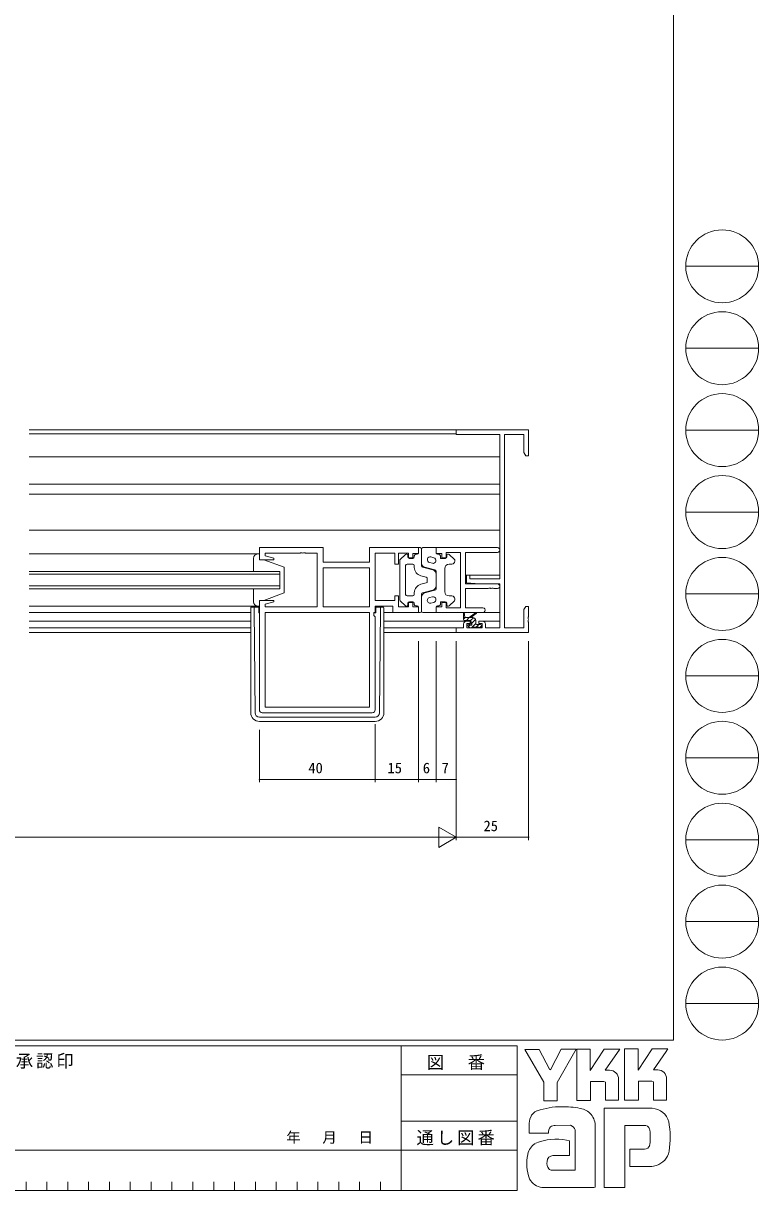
# Model space of a CAD drawing. Units: millimetres, scale not verified. Extents: x -594 to 539, y -420 to 386.
# Drawn here: x 285.4 to 539.5, y -420 to -17 of the extents above; entities that cross this region are included whole.
import ezdxf
from ezdxf.enums import TextEntityAlignment as Align

# ---------------------------------------------------------------- set-up
doc = ezdxf.new("R2010")
doc.units = ezdxf.units.MM
doc.header["$LTSCALE"] = 2
for name, color, linetype, lineweight in [('0-1_YKK_ZWAK', 7, 'Continuous', 9), ('0-3_YKK_11', 7, 'Continuous', 9), ('0-4_YKK_12', 2, 'Continuous', 9), ('0-5_YKK_13', 4, 'Continuous', 9), ('0-6_YKK_D', 6, 'Continuous', 9)]:
    doc.layers.add(name, color=color, linetype=linetype, lineweight=lineweight)
doc.styles.add('ＭＳ ゴシック', font='')
doc.styles.get('ＭＳ ゴシック').set_extended_font_data('MS Gothic')

msp = doc.modelspace()

# ---------------------------------------------------------------- linework, layer by layer
at = {"layer": '0-1_YKK_ZWAK'}
for p, q in [((510, 382.035), (510, -367.965)), ((514.252, -100.845), (539.452, -100.845)), ((514.252, -129.125), (539.452, -129.125)), ((514.252, -157.405), (539.452, -157.405)), ((514.252, -185.685), (539.452, -185.685)), ((514.252, -213.965), (539.452, -213.965)), ((514.252, -242.245), (539.452, -242.245)), ((514.252, -270.525), (539.452, -270.525)), ((514.252, -298.805), (539.452, -298.805)), ((514.252, -327.085), (539.452, -327.085)), ((514.252, -355.365), (539.452, -355.365)), ((510, -367.965), (-590, -367.965)), ((456, -369.965), (-590, -369.965)), ((415.999, -369.965), (415.999, -419.965)), ((456, -369.965), (456, -419.965)), ((458.624, -371.259), (463.644, -371.259)), ((465.188, -382.534), (458.624, -371.259)), ((471.194, -371.104), (467.544, -378.209)), ((476.657, -388.867), (476.657, -371.143)), ((493.106, -370.989), (497.778, -370.989)), ((493.106, -388.712), (493.106, -370.989)), ((502.682, -370.989), (508.088, -370.989)), ((507.547, -371.915), (503.088, -378.287)), ((508.088, -370.989), (507.547, -371.915)), ((487.97, -378.402), (486.486, -378.402)), ((504.572, -378.287), (503.088, -378.287)), ((415.999, -379.965), (456, -379.965)), ((485.962, -382.225), (481.406, -382.225)), ((491.06, -381.492), (491.06, -388.751)), ((497.971, -382.187), (497.971, -388.712)), ((502.528, -382.187), (497.971, -382.187)), ((503.146, -382.418), (502.528, -382.187)), ((503.146, -388.674), (503.146, -382.418)), ((507.663, -381.492), (507.663, -388.674)), ((497.971, -388.712), (493.106, -388.712)), ((503.146, -388.601), (503.218, -388.674)), ((507.663, -388.674), (503.146, -388.674)), ((502.605, -391.531), (486.04, -391.531)), ((486.04, -391.531), (486.04, -418.831)), ((415.999, -395.964), (456, -395.964)), ((460.169, -400.065), (460.169, -397.309)), ((474.494, -397.4), (469.212, -397.5)), ((483.028, -397.941), (483.028, -418.792)), ((493.222, -397.478), (499.863, -397.478)), ((493.222, -418.831), (493.222, -397.478)), ((466.81, -400.065), (460.169, -400.065)), ((476.039, -412.923), (476.039, -399.022)), ((501.962, -399.617), (501.987, -403.38)), ((272, -405.965), (415.999, -405.965)), ((456, -405.964), (415.999, -405.964)), ((494.959, -405.664), (494.959, -411.572)), ((500.018, -405.664), (494.959, -405.664)), ((474.108, -407.865), (468.402, -407.871)), ((468.007, -412.923), (476.039, -412.923)), ((475.421, -412.923), (475.923, -412.923)), ((476.039, -412.922), (476.04, -412.923)), ((494.959, -411.572), (502.566, -411.572)), ((502.566, -411.572), (504.111, -411.224)), ((286.4, -416.965), (286.4, -419.965)), ((293.6, -416.965), (293.6, -419.965)), ((300.8, -416.965), (300.8, -419.965)), ((308, -416.965), (308, -419.965)), ((315.2, -416.965), (315.2, -419.965)), ((322.4, -416.965), (322.4, -419.965)), ((329.6, -416.965), (329.6, -419.965)), ((336.8, -416.965), (336.8, -419.965)), ((344, -416.965), (344, -419.965)), ((351.2, -416.965), (351.2, -419.965)), ((358.4, -416.965), (358.4, -419.965)), ((365.6, -416.965), (365.6, -419.965)), ((372.8, -416.965), (372.8, -419.965)), ((380, -416.965), (380, -419.965)), ((387.2, -416.965), (387.2, -419.965)), ((394.4, -416.965), (394.4, -419.965)), ((401.6, -416.965), (401.6, -419.965)), ((408.799, -416.965), (408.799, -419.965)), ((466.81, -418.908), (464.686, -418.908)), ((482.564, -418.87), (466.81, -418.908)), ((483.028, -418.792), (482.564, -418.87)), ((-590, -419.965), (456, -419.965))]:
    msp.add_line(p, q, dxfattribs=at)
for points in [[(463.644, -371.259), (467.235, -377.978), (467.544, -378.209)], [(471.194, -371.104), (476.374, -371.104), (469.899, -382.573)], [(476.657, -371.143), (481.252, -371.143), (481.252, -378.427), (486.078, -371.066)], [(486.078, -371.066), (491.543, -371.066), (486.486, -378.402)], [(497.778, -370.989), (497.778, -378.405), (502.682, -370.989)], [(469.899, -382.573), (469.899, -388.905), (465.188, -388.905), (465.188, -382.534)], [(481.406, -382.225), (481.406, -388.867), (476.657, -388.867)], [(491.06, -388.751), (486.58, -388.751), (486.58, -382.457), (485.962, -382.225)], [(473.104, -402.497), (474.108, -402.729), (474.108, -407.865)], [(486.04, -418.831), (492.102, -418.831), (493.222, -418.831)]]:
    msp.add_lwpolyline(points, dxfattribs=at)
for centre in [(526.852, -100.845), (526.852, -129.125), (526.852, -157.405), (526.852, -185.685), (526.852, -213.965), (526.852, -242.245), (526.852, -270.525), (526.852, -298.805), (526.852, -327.085), (526.852, -355.365)]:
    msp.add_circle(centre, 12.6, dxfattribs=at)
for centre, radius, start, end in [((487.97, -381.492), 3.089, 0.00165, 89.99603), ((504.572, -381.376), 3.089, 0.00165, 89.99603), ((467.37, -397.344), 7.196, 158.41083, 179.71774), ((464.009, -395.758), 3.491, 109.02126, 161.51263), ((471.317, -416.252), 25.257, 89.89165, 109.30847), ((472.059, -420.626), 29.64, 78.78009, 91.46938), ((476.758, -397.817), 6.355, 40.66422, 80.31693), ((476.441, -397.801), 6.588, 358.78058, 38.76563), ((502.388, -397.737), 6.202, 14.44571, 87.08746), ((469.822, -399.975), 3.013, 138.46381, 181.71359), ((469.021, -399.923), 2.43, 85.50551, 126.78038), ((473.794, -399.613), 2.321, 14.75519, 72.44994), ((500.093, -399.221), 1.756, 16.43123, 96.91661), ((496.759, -400.261), 5.248, 4.93422, 17.03551), ((479.094, -401.661), 29.8, 350.99026, 10.67624), ((469.6, -421.185), 19.013, 79.38097, 112.05824), ((465.181, -408.433), 5.583, 121.8271, 169.08475), ((500.019, -403.798), 1.865, 269.95467, 342.90144), ((496.728, -402.88), 5.281, 343.6902, 354.75362), ((502.478, -405.315), 6.13, 285.4429, 349.90448), ((475.213, -410.529), 15.832, 168.76372, 199.80078), ((469.689, -410.433), 3.384, 171.08202, 216.71922), ((468.414, -409.935), 2.064, 90.33952, 178.03638), ((468.357, -410.772), 2.18, 230.97279, 260.7549), ((465.2, -413.454), 5.461, 207.31435, 263.59464)]:
    msp.add_arc(centre, radius, start, end, dxfattribs=at)
at = {"layer": '0-3_YKK_11'}
for p, q in [((460, -157.265), (435, -157.265)), ((450, -158.895), (450, -208.765)), ((451.63, -225.635), (451.63, -158.895)), ((460, -166.265), (460, -157.265)), ((459, -166.265), (460, -166.265)), ((367, -202.165), (367, -197.965)), ((367, -197.965), (389, -197.965)), ((368.93, -199.895), (368.93, -200.812)), ((381.042, -199.895), (368.93, -199.895)), ((368.93, -200.812), (372.029, -201.642)), ((382.775, -199.775), (382.225, -199.775)), ((387, -218.435), (387, -199.895)), ((389, -197.965), (389, -202.965)), ((405.07, -202.965), (405.07, -197.965)), ((405.07, -197.965), (422, -197.965)), ((407, -199.895), (407, -216.235)), ((418.5, -199.895), (415, -199.895)), ((428, -197.965), (449.185, -197.965)), ((436.5, -218.735), (436.5, -199.595)), ((449.185, -199.595), (438.13, -199.595)), ((438.13, -199.595), (438.13, -210.465)), ((371.96, -202.165), (367, -202.165)), ((372.029, -201.642), (371.96, -202.165)), ((389, -202.965), (405.07, -202.965)), ((389, -204.895), (405.07, -204.895)), ((389, -204.895), (405.07, -204.895)), ((389, -218.435), (389, -204.895)), ((405.07, -204.895), (405.07, -218.435)), ((450, -208.765), (439.7, -208.765)), ((438.13, -210.465), (449.185, -210.465)), ((443, -210.465), (450, -210.465)), ((449.185, -212.095), (447.958, -212.095)), ((450, -210.465), (450, -225.635)), ((367, -253.965), (367, -216.165)), ((367, -216.165), (371.96, -216.165)), ((372.029, -216.687), (368.93, -217.518)), ((368.93, -217.518), (368.93, -218.435)), ((371.96, -216.165), (372.029, -216.687)), ((368.93, -218.435), (387, -218.435)), ((368.93, -253.035), (368.93, -220.365)), ((368.93, -220.365), (405.07, -220.365)), ((368.93, -220.365), (405.07, -220.365)), ((405.07, -218.435), (389, -218.435)), ((405.07, -220.365), (405.07, -253.035)), ((422, -220.365), (413.07, -220.365)), ((415, -218.435), (418.5, -218.435)), ((444.185, -220.365), (428, -220.365)), ((459, -218.265), (458.37, -219.356)), ((458.37, -219.356), (458.37, -225.635)), ((460, -218.265), (459, -218.265)), ((407, -221.895), (407, -253.965)), ((445.1, -225.635), (445.1, -224.365)), ((450, -225.635), (445.1, -225.635)), ((458.37, -225.635), (451.63, -225.635)), ((435, -227.265), (460, -227.265)), ((405.07, -253.035), (368.93, -253.035)), ((406, -254.965), (368, -254.965))]:
    msp.add_line(p, q, dxfattribs=at)
for points in [[(435, -157.265), (435, -158.895), (450, -158.895)], [(451.63, -158.895), (458.37, -158.895), (458.37, -165.174), (459, -166.265)], [(382.225, -199.775), (382.042, -199.895), (381.958, -199.895), (381.775, -199.775), (381.225, -199.775), (381.042, -199.895)], [(387, -199.895), (382.958, -199.895), (382.775, -199.775)], [(415, -199.895), (415, -203.665), (413.8, -203.665), (413.8, -199.895), (407, -199.895)], [(422, -197.965), (422, -199.965), (420, -199.965), (420, -201.465), (418.5, -201.465), (418.5, -199.895)], [(436.5, -199.595), (431.5, -199.595), (431.5, -201.465), (430, -201.465), (430, -199.965), (428, -199.965), (428, -197.965)], [(439.7, -208.765), (439.7, -207.465), (438.5, -207.465), (438.5, -210.071), (443, -210.465)], [(447.958, -212.095), (447.775, -211.975), (447.225, -211.975), (447.042, -212.095), (446.958, -212.095), (446.775, -211.975), (446.225, -211.975), (446.042, -212.095), (438.13, -212.095), (438.13, -218.735), (444.185, -218.735)], [(407, -216.235), (413.8, -216.235), (413.8, -214.665), (415, -214.665), (415, -218.435)], [(418.5, -218.435), (418.5, -216.865), (420, -216.865), (420, -218.365), (422, -218.365), (422, -220.365)], [(428, -220.365), (428, -218.365), (430, -218.365), (430, -216.865), (431.5, -216.865), (431.5, -218.735), (436.5, -218.735)], [(413.07, -220.365), (413.07, -218.165), (407, -218.165), (407, -220.365), (406.47, -220.365), (406.47, -221.365), (407, -221.895)], [(460, -227.265), (460, -223.723), (459.88, -223.54), (459.88, -222.99), (460, -222.807), (460, -222.723), (459.88, -222.54), (459.88, -221.99), (460, -221.807), (460, -218.265)], [(437.5, -224.365), (437.5, -225.635), (435, -225.635), (435, -227.265)], [(444.1, -223.365), (442.8, -223.365), (442.8, -224.165), (443.9, -224.165), (443.9, -225.635), (438.7, -225.635), (438.7, -224.165), (439.8, -224.165), (439.8, -223.365), (438.5, -223.365)]]:
    msp.add_lwpolyline(points, dxfattribs=at)
for centre, radius, start, end in [((449.185, -198.78), 0.815, 269.99998, 90), ((449.185, -211.28), 0.815, 269.99998, 90), ((444.185, -219.55), 0.815, 269.99998, 90), ((438.5, -224.365), 1, 90, 179.99998), ((444.1, -224.365), 1, 0, 89.99998), ((368, -253.965), 1, 180, 269.99998), ((406, -253.965), 1, 270, 359.99998)]:
    msp.add_arc(centre, radius, start, end, dxfattribs=at)
at = {"layer": '0-4_YKK_12'}
for p, q in [((435.3, -157.265), (287.5, -157.265)), ((435, -158.665), (287.5, -158.665)), ((450, -166.565), (287.5, -166.565)), ((450, -176.065), (287.5, -176.065)), ((450, -179.465), (287.5, -179.465)), ((450, -191.965), (287.5, -191.965)), ((367, -200.165), (287.5, -200.165)), ((374, -206.165), (287.5, -206.165)), ((374, -207.165), (287.5, -207.165)), ((374, -206.165), (374, -212.165)), ((438.8, -207.465), (438.13, -207.465)), ((439.4, -207.465), (450, -207.465)), ((374, -211.165), (287.5, -211.165)), ((374, -212.165), (287.5, -212.165)), ((449.886, -210.865), (450, -210.865)), ((367, -218.165), (287.5, -218.165)), ((364, -220.365), (287.5, -220.365)), ((413.37, -220.365), (410, -220.365)), ((444.185, -220.365), (450, -220.365)), ((364, -223.365), (287.5, -223.365)), ((364, -225.635), (287.5, -225.635)), ((410, -223.365), (438.5, -223.365)), ((435.3, -225.635), (410, -225.635)), ((444.1, -223.365), (450, -223.365)), ((364, -227.265), (287.5, -227.265)), ((410, -227.265), (435.3, -227.265))]:
    msp.add_line(p, q, dxfattribs=at)
at = {"layer": '0-5_YKK_13'}
for p, q in [((366.5, -200.165), (367, -200.165)), ((367, -200.165), (367, -202.165)), ((415.655, -202.017), (417.455, -200.303)), ((418.3, -200.665), (418.3, -201.165)), ((420.5, -200.765), (420.5, -201.165)), ((421, -200.265), (421.5, -200.265)), ((422, -197.965), (422.5, -197.965)), ((422, -199.765), (422, -197.965)), ((423, -198.465), (423, -203.305)), ((423, -204.278), (423, -198.465)), ((423.5, -197.965), (428, -197.965)), ((427.252, -201.437), (426.252, -201.177)), ((428, -197.965), (428, -199.765)), ((428.5, -200.265), (429, -200.265)), ((429.5, -200.765), (429.5, -201.665)), ((431.7, -200.665), (431.7, -201.165)), ((434.345, -202.017), (432.545, -200.303)), ((365, -206.165), (365, -201.665)), ((367, -202.165), (368.5, -202.165)), ((368.5, -202.165), (375.5, -204.765)), ((375.5, -204.765), (375.5, -213.565)), ((415.5, -202.379), (415.5, -215.95)), ((417.5, -204.165), (417.5, -214.165)), ((420, -203.665), (418, -203.665)), ((418.8, -201.665), (420, -201.665)), ((420.5, -204.165), (420.5, -204.795)), ((426.877, -205.673), (423.374, -204.762)), ((427.626, -205.667), (424.123, -204.757)), ((426.748, -203.373), (425.748, -203.113)), ((429.5, -201.665), (431.2, -201.665)), ((431, -213.165), (431, -205.165)), ((432.5, -203.665), (433.5, -203.665)), ((434.5, -202.379), (434.5, -202.665)), ((422.745, -207.698), (424.626, -208.187)), ((425, -208.671), (425, -209.165)), ((425, -209.658), (425, -209.165)), ((428, -212.178), (428, -206.151)), ((428, -211.205), (428, -207.125)), ((365, -216.665), (365, -212.165)), ((368.5, -216.165), (375.5, -213.565)), ((420.5, -214.165), (420.5, -213.535)), ((422.745, -210.631), (424.626, -210.142)), ((426.877, -212.657), (423.374, -213.567)), ((427.626, -212.662), (424.123, -213.573)), ((367, -216.165), (367, -218.165)), ((368.5, -216.165), (367, -216.165)), ((415.655, -216.313), (417.455, -218.027)), ((420, -214.665), (418, -214.665)), ((418.3, -217.665), (418.3, -217.165)), ((418.8, -216.665), (420, -216.665)), ((420.5, -217.565), (420.5, -217.165)), ((423, -214.051), (423, -219.865)), ((423, -219.865), (423, -215.025)), ((426.748, -214.957), (425.748, -215.217)), ((427.252, -216.892), (426.252, -217.152)), ((429.5, -216.665), (429.5, -217.565)), ((429.5, -216.665), (431.2, -216.665)), ((431.7, -217.665), (431.7, -217.165)), ((432.5, -214.665), (433.5, -214.665)), ((434.345, -216.313), (432.545, -218.027)), ((434.5, -215.95), (434.5, -215.665)), ((364, -218.765), (364, -219.465)), ((364, -219.465), (364, -254.965)), ((365.5, -218.465), (365.2, -218.465)), ((365.488, -254.977), (365.208, -219.465)), ((366.8, -218.465), (365.5, -218.465)), ((367, -218.165), (366.5, -218.165)), ((366.8, -220.465), (366.8, -218.465)), ((366.8, -220.465), (367, -220.465)), ((407.2, -220.465), (406.497, -220.465)), ((407.2, -218.465), (408.5, -218.465)), ((407.2, -220.465), (407.2, -218.465)), ((408.5, -218.465), (408.8, -218.465)), ((408.512, -254.977), (408.792, -219.465)), ((410, -218.765), (410, -219.465)), ((410, -219.465), (410, -254.965)), ((421, -218.065), (421.5, -218.065)), ((422, -218.565), (422, -220.365)), ((422, -220.365), (422.5, -220.365)), ((423.5, -220.365), (428, -220.365)), ((428, -220.365), (428, -218.565)), ((428.5, -218.065), (429, -218.065)), ((437.5, -222.835), (437.5, -220.835)), ((437.8, -221.009), (437.999, -222.135)), ((439.4, -222.135), (441.618, -220.452)), ((440, -222.135), (441.819, -220.734)), ((437.5, -222.722), (438.087, -222.135)), ((440.7, -222.135), (437.5, -222.135)), ((439.8, -223.135), (437.8, -223.135)), ((438.501, -223.135), (439.501, -222.135)), ((439.588, -225.547), (439.088, -225.047)), ((439.253, -225.212), (439.846, -224.618)), ((439.3, -224.535), (439.639, -224.535)), ((440.4, -225.635), (439.8, -225.635)), ((439.899, -223.152), (440.896, -222.154)), ((440.1, -224.074), (440.1, -223.435)), ((440.183, -224.281), (441.648, -222.816)), ((440.244, -225.635), (441.7, -224.179)), ((442.7, -225.435), (440.6, -225.435)), ((441.7, -224.235), (441.7, -223.135)), ((441.858, -225.435), (442.758, -224.535)), ((442, -224.535), (443.4, -224.535)), ((443.4, -225.635), (442.9, -225.635)), ((443.072, -225.635), (443.7, -225.007)), ((443.7, -224.835), (443.7, -225.335)), ((407.012, -256.465), (366.988, -256.465)), ((367, -257.965), (407, -257.965))]:
    msp.add_line(p, q, dxfattribs=at)
for points in [[(365.208, -219.465), (365.2, -218.465), (364.3, -218.465)], [(408.792, -219.465), (408.8, -218.465), (409.7, -218.465)]]:
    msp.add_lwpolyline(points, dxfattribs=at)
for centre, radius, start, end in [((366.5, -201.665), 1.5, 90, 180), ((417.8, -200.665), 0.5, 0, 133.60281), ((418.8, -201.165), 0.5, 180, 270), ((420, -201.165), 0.5, 270, 0), ((421, -200.765), 0.5, 90, 180), ((421.5, -199.765), 0.5, 270, 0), ((422.5, -198.465), 0.5, 0, 90), ((423.5, -198.465), 0.5, 90, 180), ((426, -202.145), 1, 75.42578, 255.42578), ((427, -202.405), 1, 255.42578, 75.42578), ((428.5, -199.765), 0.5, 180, 270), ((429, -200.765), 0.5, 0, 90), ((431.2, -201.165), 0.5, 270, 0), ((432.2, -200.665), 0.5, 46.39717, 180), ((416, -202.379), 0.5, 133.60281, 180), ((418, -204.165), 0.5, 90, 180), ((420, -204.165), 0.5, 0, 90), ((423.5, -204.795), 3, 180, 255.42578), ((424.5, -203.305), 1.5, 180, 255.42578), ((423.5, -204.278), 0.5, 180, 255.42578), ((432.5, -205.165), 1.5, 90, 180), ((433.5, -202.665), 1, 270, 0), ((434, -202.379), 0.5, 0, 46.39717), ((424.5, -208.671), 0.5, 0, 75.42578), ((426.5, -207.125), 1.5, 0, 75.42578), ((427.5, -206.151), 0.5, 0, 75.42578), ((423.5, -213.535), 3, 104.5742, 180), ((423.5, -214.051), 0.5, 104.5742, 180), ((424.5, -215.025), 1.5, 104.5742, 180), ((424.5, -209.658), 0.5, 284.5742, 0), ((426.5, -211.205), 1.5, 284.5742, 0), ((427.5, -212.178), 0.5, 284.5742, 0), ((432.5, -213.165), 1.5, 180, 270), ((366.5, -216.665), 1.5, 180, 270), ((416, -215.95), 0.5, 180, 226.39717), ((418, -214.165), 0.5, 180, 270), ((418.8, -217.165), 0.5, 90, 180), ((420, -214.165), 0.5, 270, 0), ((420, -217.165), 0.5, 0, 90), ((421, -217.565), 0.5, 180, 270), ((426, -216.185), 1, 104.5742, 284.5742), ((427, -215.925), 1, 284.5742, 104.5742), ((429, -217.565), 0.5, 270, 0), ((431.2, -217.165), 0.5, 0, 90), ((433.5, -215.665), 1, 0, 90), ((434, -215.95), 0.5, 313.60281, 0), ((364.3, -218.765), 0.3, 90, 180), ((409.7, -218.765), 0.3, 0, 90), ((417.8, -217.665), 0.5, 226.39717, 0), ((421.5, -218.565), 0.5, 0, 90), ((422.5, -219.865), 0.5, 270, 0), ((423.5, -219.865), 0.5, 180, 270), ((428.5, -218.565), 0.5, 90, 180), ((432.2, -217.665), 0.5, 180, 313.60281), ((437.7, -220.835), 0.2, 300, 180), ((441.8, -220.535), 0.2, 275.58287, 155.58287), ((437.8, -222.835), 0.3, 180, 270), ((439.3, -224.835), 0.3, 90, 225), ((439.8, -225.335), 0.3, 225, 270), ((439.639, -224.835), 0.3, 33.05573, 90), ((439.8, -223.435), 0.3, 0, 90), ((440.1, -224.535), 0.25, 213.05573, 56.94426), ((440.4, -224.074), 0.3, 180, 236.94426), ((440.4, -225.435), 0.2, 270, 0), ((440.7, -223.135), 1, 0, 90), ((442, -224.235), 0.3, 180, 270), ((442.9, -225.435), 0.2, 180, 270), ((443.4, -224.835), 0.3, 0, 90), ((443.4, -225.335), 0.3, 270, 0), ((367, -254.965), 3, 180, 270), ((366.988, -254.965), 1.5, 180.45232, 270), ((407, -254.965), 3, 270, 0), ((407.012, -254.965), 1.5, 270, 359.54767)]:
    msp.add_arc(centre, radius, start, end, dxfattribs=at)
at = {"layer": '0-6_YKK_D'}
for p, q in [((422, -230.265), (422, -278.965)), ((422, -230.265), (422, -278.965)), ((428, -230.265), (428, -278.965)), ((428, -230.265), (428, -278.965)), ((435, -230.265), (435, -278.965)), ((435, -230.265), (435, -298.965)), ((435, -230.265), (435, -298.965)), ((460, -230.265), (460, -298.965)), ((367, -260.857), (367, -278.965)), ((407, -258.965), (407, -278.965)), ((407, -260.857), (407, -278.965)), ((407, -277.965), (367, -277.965)), ((422, -277.965), (407, -277.965)), ((-58, -297.965), (428, -297.965)), ((435, -297.965), (422.876, -297.965)), ((435, -297.965), (428.938, -294.465)), ((428.938, -294.465), (428.938, -301.465)), ((435, -297.965), (428.938, -301.465)), ((435, -297.965), (460, -297.965))]:
    msp.add_line(p, q, dxfattribs=at)
msp.add_lwpolyline([(435, -277.965), (428, -277.965), (422, -277.965)], dxfattribs=at)
for centre, start, end in [((367, -277.965), 0, 180), ((367, -277.965), 180, 0), ((407, -277.965), 0, 180), ((407, -277.965), 0, 180), ((407, -277.965), 180, 0), ((407, -277.965), 180, 0), ((422, -277.965), 0, 180), ((422, -277.965), 0, 180), ((422, -277.965), 180, 0), ((422, -277.965), 180, 0), ((428, -277.965), 0, 180), ((428, -277.965), 0, 180), ((428, -277.965), 180, 0), ((428, -277.965), 180, 0), ((435, -277.965), 0, 180), ((435, -277.965), 180, 0), ((460, -297.965), 0, 180), ((460, -297.965), 180, 0)]:
    msp.add_arc(centre, 0.106, start, end, dxfattribs=at)

# ---------------------------------------------------------------- texts
at = {"layer": '0-1_YKK_ZWAK', "color": 4, "style": 'ＭＳ ゴシック'}
msp.add_text('年   月   日', height=3.666, dxfattribs=at).set_placement((376.252, -404.492), align=Align.BOTTOM_LEFT)
at = {"layer": '0-1_YKK_ZWAK', "char_height": 4.399, "attachment_point": 7, "style": 'ＭＳ ゴシック'}
for s, insert in [('\\T1.17;御承認印', (275.81, -377.869)), ('\\T1.17;図\u3000番', (424.854, -378.339)), ('\\T1.17;通し図番', (421.255, -404.371))]:
    msp.add_mtext(s, dxfattribs=dict(at, insert=insert))
at = {"layer": '0-6_YKK_D', "color": 4, "style": 'ＭＳ ゴシック'}
for s, p in [('40', (383.906, -276.965)), ('15', (411.259, -276.965)), ('6', (423.441, -276.965)), ('7', (429.953, -276.965)), ('25', (444.418, -296.965))]:
    msp.add_text(s, height=3.666, dxfattribs=at).set_placement(p, align=Align.BOTTOM_LEFT)

doc.saveas('drawing.dxf')
